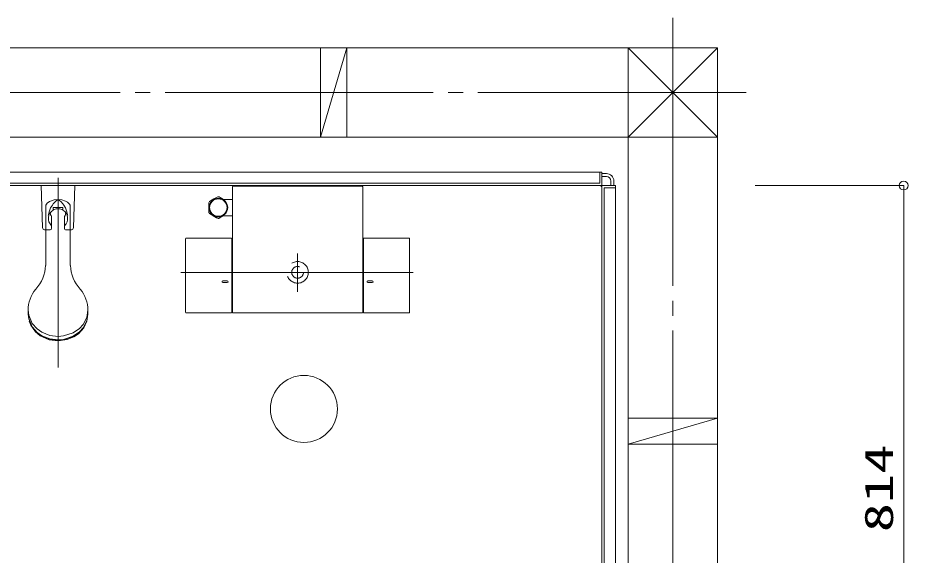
# Model space of a CAD drawing. Units: millimetres on the paper. Extents: x -305 to 305, y -152 to 152.
# Drawn here: x -162.6 to -102.9, y 40.3 to 76.3 of the extents above; entities that cross this region are included whole.
import ezdxf
from ezdxf.enums import TextEntityAlignment as Align

# ---------------------------------------------------------------- set-up
doc = ezdxf.new("R2010")
doc.units = ezdxf.units.MM
for name, pattern in [('DASHED2', [3, 2, -1]), ('LONG_CHAIN', [21, 18, -1, 1, -1]), ('LONG_DOUBLE_CHAIN', [21.8, 18, -1, 0.6, -0.6, 0.6, -1])]:
    doc.linetypes.add(name, pattern=pattern)
doc.layers.add('0-0_0', color=7, linetype='Continuous', lineweight=9)
doc.layers.add('0-1_VIEW0001', color=7, linetype='Continuous', lineweight=9)
doc.styles.add('ＭＳ ゴシック', font='')
doc.styles.get('ＭＳ ゴシック').set_extended_font_data('MS Gothic')

# ---------------------------------------------------------------- blocks, each defined once
blk = doc.blocks.new('_ORIGIN')
at = {"layer": '0-0_0'}
blk.add_line((0, 0), (-1, 0), dxfattribs=at)
blk.add_circle((0, 0), 0.5, dxfattribs=at)

msp = doc.modelspace()

# ---------------------------------------------------------------- linework, layer by layer
at = {"layer": '0-1_VIEW0001', "linetype": 'LONG_CHAIN'}
for p, q in [((-118.684, 76.33), (-118.684, 25.372)), ((-215.753, 71.323), (-113.684, 71.323)), ((-159.934, 65.596), (-159.934, 52.855)), ((-143.859, 57.936), (-143.859, 60.512)), ((-151.693, 59.241), (-136.098, 59.241))]:
    msp.add_line(p, q, dxfattribs=at)
at = {"layer": '0-1_VIEW0001'}
for p, q in [((-212.684, 74.323), (-115.684, 74.323)), ((-142.311, 74.323), (-142.311, 68.323)), ((-142.31, 68.322), (-140.56, 74.322)), ((-140.561, 74.323), (-140.561, 68.323)), ((-121.684, 68.323), (-115.684, 74.324)), ((-121.684, 74.323), (-115.684, 68.323)), ((-121.684, 74.323), (-121.684, 24.971)), ((-115.684, 74.323), (-115.684, 25.372)), ((-212.684, 68.323), (-115.684, 68.323)), ((-123.434, 65.971), (-203.434, 65.971)), ((-123.584, 65.221), (-123.584, 65.971)), ((-123.434, 65.096), (-123.434, 65.971)), ((-123.134, 65.871), (-123.434, 65.871)), ((-123.584, 65.221), (-203.284, 65.221)), ((-123.134, 65.671), (-123.434, 65.671)), ((-122.834, 65.372), (-122.834, 65.071)), ((-122.634, 65.372), (-122.634, 65.071)), ((-123.459, 65.071), (-203.409, 65.071)), ((-163.434, 65.071), (-123.583, 65.071)), ((-161.059, 65.071), (-159.934, 65.071)), ((-160.967, 62.243), (-161.059, 65.071)), ((-148.234, 64.968), (-148.234, 56.566)), ((-148.189, 65.018), (-148.184, 65.018)), ((-139.602, 65.016), (-148.116, 65.016)), ((-139.534, 65.018), (-139.529, 65.018)), ((-139.484, 56.566), (-139.484, 64.97)), ((-123.434, 65.046), (-123.434, 23.471)), ((-123.434, 25.071), (-123.434, 64.922)), ((-123.409, 65.071), (-122.534, 65.071)), ((-123.284, 64.921), (-122.534, 64.921)), ((-123.284, 64.921), (-123.284, 24.971)), ((-122.534, 65.071), (-122.534, 24.971)), ((-113.145, 65.071), (-103.184, 65.071)), ((-148.234, 64.141), (-148.876, 64.141)), ((-103.184, 24.971), (-103.184, 64.471)), ((-160.759, 63.75), (-160.759, 59.706)), ((-160.259, 63.594), (-159.609, 63.594)), ((-160.259, 63.593), (-159.934, 63.593)), ((-160.259, 63.593), (-160.259, 63.412)), ((-160.259, 63.593), (-160.259, 63.506)), ((-159.609, 63.593), (-159.934, 63.593)), ((-159.609, 63.593), (-159.609, 63.412)), ((-159.609, 63.593), (-159.609, 63.506)), ((-159.109, 59.706), (-159.109, 63.745)), ((-160.372, 62.999), (-160.372, 62.198)), ((-159.497, 62.999), (-159.497, 62.198)), ((-148.874, 63.041), (-148.234, 63.041)), ((-160.817, 62.098), (-160.472, 62.098)), ((-159.397, 62.098), (-159.051, 62.098)), ((-148.324, 61.546), (-151.324, 61.546)), ((-136.394, 61.546), (-139.394, 61.546)), ((-151.374, 56.567), (-151.374, 61.496)), ((-148.274, 61.496), (-148.274, 56.567)), ((-139.444, 56.567), (-139.444, 61.496)), ((-136.344, 56.567), (-136.344, 61.496)), ((-148.574, 58.662), (-148.874, 58.662)), ((-148.874, 58.562), (-148.574, 58.562)), ((-139.144, 58.662), (-138.844, 58.662)), ((-138.844, 58.562), (-139.144, 58.562)), ((-161.934, 56.692), (-161.934, 56.462)), ((-157.934, 56.462), (-157.934, 56.692)), ((-151.324, 56.517), (-148.324, 56.517)), ((-148.184, 56.516), (-139.534, 56.516)), ((-139.394, 56.517), (-136.394, 56.517)), ((-121.684, 49.448), (-115.684, 49.448)), ((-115.683, 49.449), (-121.683, 47.699)), ((-121.684, 47.698), (-115.684, 47.698))]:
    msp.add_line(p, q, dxfattribs=at)
for points in [[(-158.901, 62.243), (-158.809, 65.071), (-159.934, 65.071)], [(-148.189, 65.018), (-148.192, 65.017), (-148.196, 65.016), (-148.2, 65.015), (-148.203, 65.014), (-148.206, 65.013), (-148.21, 65.011), (-148.213, 65.009), (-148.216, 65.007), (-148.218, 65.004), (-148.221, 65.002), (-148.222, 65), (-148.223, 64.999), (-148.225, 64.997), (-148.226, 64.996), (-148.227, 64.994), (-148.228, 64.993), (-148.228, 64.991), (-148.229, 64.989), (-148.23, 64.988), (-148.231, 64.986), (-148.231, 64.984), (-148.232, 64.982), (-148.232, 64.981), (-148.233, 64.979), (-148.233, 64.977), (-148.234, 64.975), (-148.234, 64.973), (-148.234, 64.972), (-148.234, 64.97), (-148.234, 64.968)], [(-148.184, 65.018), (-148.116, 65.018), (-148.116, 65.016)], [(-139.602, 65.016), (-139.602, 65.018), (-139.534, 65.018)], [(-139.484, 64.968), (-139.484, 64.972), (-139.485, 64.975), (-139.485, 64.979), (-139.486, 64.982), (-139.487, 64.986), (-139.489, 64.989), (-139.491, 64.993), (-139.493, 64.996), (-139.495, 64.999), (-139.497, 65.002), (-139.498, 65.003), (-139.5, 65.004), (-139.501, 65.005), (-139.502, 65.007), (-139.504, 65.008), (-139.505, 65.009), (-139.507, 65.01), (-139.508, 65.011), (-139.51, 65.012), (-139.512, 65.013), (-139.513, 65.013), (-139.515, 65.014), (-139.517, 65.015), (-139.519, 65.015), (-139.52, 65.016), (-139.522, 65.016), (-139.524, 65.017), (-139.526, 65.017), (-139.528, 65.017), (-139.529, 65.018)], [(-160.759, 63.75), (-160.664, 63.88), (-160.509, 63.992), (-160.38, 64.051), (-160.191, 64.103), (-159.935, 64.126), (-159.682, 64.103), (-159.434, 64.028), (-159.294, 63.951), (-159.157, 63.823), (-159.109, 63.745)], [(-159.61, 63.844), (-159.713, 63.968), (-159.842, 64.061), (-159.934, 64.083), (-160.027, 64.061), (-160.114, 64.005), (-160.258, 63.844)], [(-149.221, 64.315), (-149.341, 64.245), (-149.471, 64.17), (-149.589, 64.102), (-149.708, 64.034), (-149.777, 63.994)], [(-148.827, 64.141), (-148.939, 64.206), (-149.058, 64.275), (-149.127, 64.315)], [(-160.589, 63.079), (-160.576, 63.127), (-160.529, 63.3), (-160.444, 63.569), (-160.315, 63.76), (-160.258, 63.844)], [(-159.279, 63.079), (-159.292, 63.127), (-159.34, 63.3), (-159.424, 63.569), (-159.554, 63.76), (-159.61, 63.844)], [(-149.824, 63.913), (-149.824, 63.836), (-149.824, 63.713), (-149.824, 63.585), (-149.824, 63.453), (-149.824, 63.326), (-149.824, 63.27)], [(-149.777, 63.189), (-149.657, 63.12), (-149.527, 63.045), (-149.409, 62.976), (-149.29, 62.908), (-149.221, 62.868)], [(-149.127, 62.868), (-149.007, 62.937), (-148.877, 63.013), (-148.827, 63.041)], [(-157.934, 56.692), (-158.009, 56.218), (-158.25, 55.749), (-158.502, 55.471), (-158.927, 55.181), (-159.57, 54.972), (-159.934, 54.943), (-160.476, 55.008), (-161.012, 55.219), (-161.33, 55.439), (-161.662, 55.811), (-161.901, 56.374), (-161.934, 56.692)], [(-157.934, 56.462), (-158.009, 55.988), (-158.25, 55.519), (-158.502, 55.241), (-158.927, 54.951), (-159.57, 54.742), (-159.934, 54.712), (-160.476, 54.778), (-161.012, 54.989), (-161.33, 55.209), (-161.662, 55.581), (-161.901, 56.143), (-161.934, 56.462)], [(-157.934, 56.437), (-158.009, 55.964), (-158.25, 55.494), (-158.502, 55.217), (-158.927, 54.926), (-159.57, 54.717), (-159.934, 54.688), (-160.476, 54.754), (-161.012, 54.964), (-161.33, 55.185), (-161.662, 55.556), (-161.901, 56.119), (-161.934, 56.437)], [(-158.006, 55.971), (-158.209, 55.519), (-158.564, 55.12), (-158.868, 54.911), (-159.321, 54.724), (-159.934, 54.639), (-160.538, 54.721), (-161.123, 54.986), (-161.452, 55.257), (-161.76, 55.7), (-161.862, 55.971)]]:
    msp.add_lwpolyline(points, dxfattribs=at)
for radius in [0.625, 0.586]:
    msp.add_circle((-149.174, 63.591), radius, dxfattribs=at)
at = {"layer": '0-1_VIEW0001', "linetype": 'DASHED2'}
for radius in [0.725, 0.395]:
    msp.add_circle((-143.859, 59.241), radius, dxfattribs=at)
at = {"layer": '0-1_VIEW0001', "linetype": 'LONG_DOUBLE_CHAIN'}
msp.add_circle((-143.434, 50.071), 2.25, dxfattribs=at)
at = {"layer": '0-1_VIEW0001'}
for centre, radius, start, end in [((-123.134, 65.371), 0.5, 0, 90), ((-123.134, 65.371), 0.3, 0, 90), ((-123.584, 64.921), 0.15, 0, 90), ((-123.459, 65.096), 0.025, 270, 0), ((-123.409, 65.046), 0.025, 90, 180), ((-149.174, 63.591), 0.725, 146.29156, 153.70844), ((-149.174, 63.591), 0.725, 86.29156, 93.70844), ((-159.934, 62.852), 0.647, 120.12781, 227.49336), ((-160.209, 63.506), 0.05, 179.99901, 293.66901), ((-159.934, 62.878), 0.635, 66.33, 113.668), ((-159.659, 63.506), 0.05, 246.33, 359.99899), ((-159.934, 62.852), 0.647, 312.50664, 59.8722), ((-159.934, 63.293), 0.527, 186.69219, 213.9645), ((-159.934, 63.293), 0.527, 326.0355, 353.30781), ((-149.174, 63.591), 0.725, 206.29156, 213.70844), ((-149.174, 63.591), 0.725, 266.29156, 273.70844), ((-160.817, 62.248), 0.15, 181.85924, 263.59563), ((-160.472, 62.198), 0.1, 270, 0), ((-159.397, 62.198), 0.1, 179.99999, 270), ((-159.051, 62.248), 0.15, 276.40458, 358.14077), ((-151.324, 61.496), 0.05, 90, 180), ((-148.324, 61.496), 0.05, 0, 90), ((-139.394, 61.496), 0.05, 90, 180), ((-136.394, 61.496), 0.05, 359.99997, 90), ((-163.267, 59.806), 2.5, 317.34318, 357.6964), ((-156.601, 59.806), 2.5, 182.30366, 222.65686), ((-148.874, 58.612), 0.05, 90, 270), ((-148.574, 58.612), 0.05, 270, 90), ((-139.144, 58.612), 0.05, 90, 270), ((-138.844, 58.612), 0.05, 270, 90), ((-159.81, 56.736), 2.125, 139.64678, 181.19028), ((-160.059, 56.736), 2.125, 358.80972, 40.3532), ((-151.324, 56.567), 0.05, 180, 270), ((-148.324, 56.567), 0.05, 270, 0), ((-148.184, 56.566), 0.05, 180, 270), ((-139.534, 56.566), 0.05, 270, 0), ((-139.394, 56.567), 0.05, 180, 270), ((-136.394, 56.567), 0.05, 270, 359.99997)]:
    msp.add_arc(centre, radius, start, end, dxfattribs=at)

# ---------------------------------------------------------------- block references
at = {"layer": '0-1_VIEW0001', "xscale": 0.6, "yscale": 0.6, "rotation": 90}
msp.add_blockref('_ORIGIN', (-103.184, 65.071), dxfattribs=at)

# ---------------------------------------------------------------- texts
at = {"layer": '0-1_VIEW0001', "style": 'ＭＳ ゴシック', "width": 1.5}
msp.add_text('814', height=1.921, rotation=90, dxfattribs=at).set_placement((-103.323, 41.797), align=Align.BOTTOM_LEFT)

doc.saveas('drawing.dxf')
